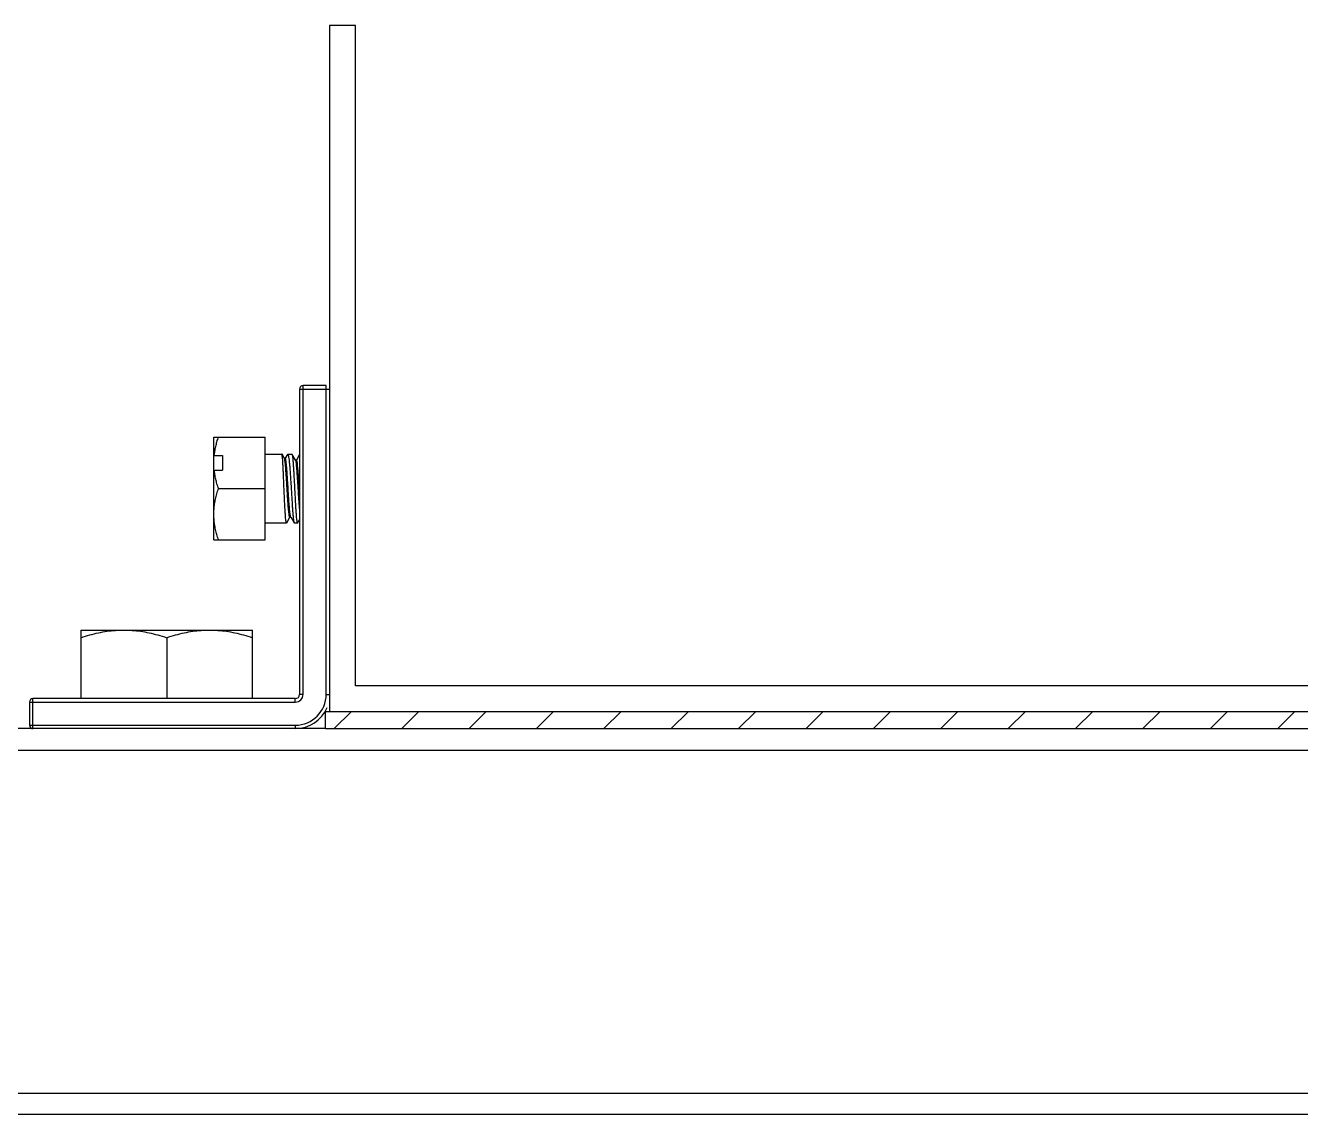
# Model space of a CAD drawing. Extents: x 552102 to 973302, y -80747 to 40012826.
# Drawn here: x 599859 to 600887, y 210926 to 211804 of the extents above; entities that cross this region are included whole.
import ezdxf

# ---------------------------------------------------------------- set-up
doc = ezdxf.new("R2010")
doc.units = 0
doc.header["$LTSCALE"] = 1000
doc.header["$MEASUREMENT"] = 0
doc.layers.add('02___PRT_ALL_AXES', color=7, linetype='Continuous')
doc.layers.add('图框', color=7, linetype='Continuous')

msp = doc.modelspace()

# ---------------------------------------------------------------- hatches: boundary and pattern name
at = {"layer": '图框'}
h = msp.add_hatch(dxfattribs=at)
h.set_pattern_fill('ANSI31', color=133, scale=307.2, style=0)
h.set_pattern_definition([(45, (-1271960.078877605, -4626199.462491669), (-27.15290039756342, 27.15290039756343), [])])
h.paths.add_polyline_path([(600100.9672229359, 211250.8826235108), (600104.4232229303, 211250.8826235108), (602178.0232229301, 211250.8826235108), (602181.4792229334, 211250.8826235108), (602181.4792229334, 211237.0586235157), (600100.9672229359, 211237.0586235157)])

# ---------------------------------------------------------------- linework, layer by layer
at = {"color": 1, "linetype": 'Continuous'}
for p, q in [((600104.4232229303, 211803.8426235161), (600104.4232229303, 211250.8826235108)), ((600125.1592229317, 211803.8426235161), (600104.4232229303, 211803.8426235161)), ((600125.1592229317, 211271.6186235122), (600125.1592229317, 211803.8426235161)), ((602157.2872229287, 211271.6186235122), (600125.1592229317, 211271.6186235122)), ((600104.4232229303, 211250.8826235108), (602178.0232229301, 211250.8826235108))]:
    msp.add_line(p, q, dxfattribs=at)
at = {"color": 241, "linetype": 'Continuous'}
for p, q in [((600082.9960229316, 211264.7066235147), (600082.9960229316, 211513.538623514)), ((600101.6584229331, 211513.538623514), (600082.9960229316, 211513.538623514)), ((600101.6584229331, 211264.7066235147), (600101.6584229331, 211513.538623514)), ((600080.2312229344, 211510.7738235168), (600080.2312229344, 211264.7066235147)), ((600080.2312229344, 211510.7738235168), (600104.4232229303, 211510.7738235168)), ((600011.1112229327, 211409.8586235515), (600011.1112229327, 211472.0666235827)), ((600052.5832229267, 211389.1226235054), (600052.5832229267, 211472.0666235111)), ((600011.1112229327, 211457.0265628777), (600011.4414988229, 211457.3165911219)), ((600011.4414988229, 211457.3165911219), (600018.0232229301, 211457.3165911219)), ((600018.0232229301, 211457.3165911219), (600018.0232229301, 211445.344655951)), ((600066.0602634411, 211458.1946345053), (600066.0050297211, 211458.2426234357)), ((600067.9892320255, 211454.8601562462), (600066.0602588544, 211458.1946345053)), ((600068.6713268439, 211454.9877316825), (600067.9154191533, 211454.9877316825)), ((600070.3743725877, 211458.0377285771), (600068.5986438523, 211454.9877316825)), ((600070.3343205194, 211458.0745443098), (600070.6081830899, 211458.1771068505)), ((600074.3110055277, 211458.132329034), (600074.1832236956, 211458.2426235161)), ((600077.0324671784, 211453.4412173949), (600074.3110055277, 211458.132329034)), ((600077.7083429287, 211453.5735688172), (600076.9556359092, 211453.5735688172)), ((600080.2312229344, 211458.0546864144), (600077.631609569, 211453.5735688172)), ((600011.4414988229, 211445.344655951), (600011.1112229327, 211445.0546276711)), ((600011.4414988229, 211445.344655951), (600018.0232229301, 211445.344655951)), ((600069.8542889963, 211403.0297619484), (600069.714518852, 211402.9810409806)), ((600069.8198129813, 211403.0518760017), (600072.4587598781, 211407.6018115185)), ((600072.3813264976, 211407.6018115185), (600073.133419908, 211407.6018115185)), ((600073.0560016016, 211407.7351172439), (600075.7659873675, 211403.0655612044)), ((600075.7659853289, 211403.0655611686), (600075.9032898167, 211402.946623554)), ((600078.803805522, 211403.0569180272), (600078.6759903053, 211402.946623554)), ((600078.803805522, 211403.0569180272), (600080.2312229344, 211405.5183205775)), ((600082.9960229316, 211264.7066235147), (600080.2312229344, 211264.7066234789)), ((600101.6584229331, 211264.7066235147), (600104.4232229303, 211264.7066235147)), ((599862.5032229285, 211258.4858235143), (599862.5032229285, 211239.8234235219)), ((599862.5032229285, 211258.4858235143), (600076.7752229313, 211258.4858235143)), ((599865.2680229257, 211237.0586235157), (599865.2680229257, 211261.2506235115)), ((600076.7752229313, 211261.2506235115), (599865.2680229257, 211261.2506235115)), ((600076.7752229313, 211258.4858235143), (600076.7752229313, 211261.2506235115)), ((599862.5032229285, 211239.8234235219), (600076.7752229313, 211239.8234235219)), ((600076.7752229313, 211239.8234235219), (600076.7752228956, 211237.0586235157))]:
    msp.add_line(p, q, dxfattribs=at)
at = {"color": 133, "linetype": 'Continuous'}
for p, q in [((600100.9672229359, 211237.0586235157), (600100.9672229359, 211250.8826235108)), ((600100.9672229359, 211250.8826235108), (600104.4232229303, 211250.8826235108)), ((600100.9672229359, 211237.0586235157), (602181.4792229334, 211237.0586235157))]:
    msp.add_line(p, q, dxfattribs=at)
at = {"color": 2, "linetype": 'Continuous'}
for p, q in [((600100.9672229359, 211237.0586235157), (599706.9832229356, 211237.0586235157)), ((599067.6232229302, 211219.7786235086), (603214.8232229302, 211219.7786235086)), ((599067.6232229302, 210943.2986235193), (603214.8232229302, 210943.2986235193)), ((602661.8632229337, 210926.0186235479), (599620.5832229267, 210926.0186235479))]:
    msp.add_line(p, q, dxfattribs=at)
at = {"color": 241, "linetype": 'Continuous'}
for centre, radius, start, end in [((600082.9960229316, 211510.7738235168), 2.764800000000001, 90, 180), ((600076.7752229313, 211264.7066235147), 24.8832, 270, 0), ((600076.7752229313, 211264.7066235147), 6.2208, 270, 0), ((600076.7752229313, 211264.7066235147), 3.456, 270, 0), ((599865.2680229257, 211258.4858235143), 2.764800000000001, 90, 180), ((600076.7752229313, 211264.7066235147), 27.648, 270, 337.5000032757753), ((599865.2680229257, 211239.8234235219), 2.764800000000001, 180, 270)]:
    msp.add_arc(centre, radius, start, end, dxfattribs=at)
for points, start_tangent, end_tangent in [([(600011.4414988229, 211457.3165911219), (600011.9492086867, 211460.9155489675), (600012.6803144644, 211464.5444484732), (600013.6331524263, 211468.2433902643), (600014.815352572, 211472.0666235111)], (0.1089469422862467, 0.9940475661488626), (0.3162277667008359, 0.9486832978225146)), ([(600067.6769319604, 211430.5946235083), (600067.4839906077, 211435.1238879464), (600067.2948032479, 211439.5329086326), (600067.108468453, 211443.7241130791), (600066.9270975778, 211447.5386739842), (600066.7497381697, 211450.8974935405), (600066.5771406929, 211453.6991664372), (600066.4088116208, 211455.878721588), (600066.2455025533, 211457.3699211351), (600066.086078764, 211458.139804127), (600066.0499835083, 211458.1505111925)], (-0.04278331000975664, 0.9990843750077413), (-0.9739168716872089, 0.2269051058107793)), ([(600072.3866690913, 211407.6158756457), (600072.173851792, 211407.8412232868), (600071.9303014289, 211408.7265789888), (600071.6867510567, 211410.2413846753), (600071.4432006845, 211412.3444788001), (600071.1996502856, 211414.9783582978), (600070.9560999136, 211418.0706900886), (600070.7125495503, 211421.5362170301), (600070.4689991783, 211425.2790108106), (600070.225448815, 211429.1950135402), (600069.981898443, 211433.174856045), (600069.7383480439, 211437.106815987), (600069.4947976808, 211440.8798146776), (600069.2512473086, 211444.3864122472), (600069.0076969455, 211447.5257710747), (600068.7641465733, 211450.2064230047), (600068.5205962101, 211452.3487597964), (600068.2770458023, 211453.8872384898), (600068.0334954391, 211454.7722724698), (600067.9735104005, 211454.8460386537)], (-0.9348224585804332, 0.3551154332518292), (-0.6681317666066028, 0.7440429708364565)), ([(600073.0698151301, 211407.7458589099), (600073.0032917956, 211407.8412232868), (600072.7597414235, 211408.7265789888), (600072.5161910515, 211410.2413846753), (600072.2726406882, 211412.3444788001), (600072.0290902893, 211414.9783582978), (600071.7855399171, 211418.0706900886), (600071.541989554, 211421.5362170301), (600071.2984391818, 211425.2790108106), (600071.0548888186, 211429.1950135402), (600070.8113384465, 211433.174856045), (600070.5677880386, 211437.106815987), (600070.3242376755, 211440.8798146776), (600070.0806873123, 211444.3864122472), (600069.8371369402, 211447.5257710747), (600069.593586577, 211450.2064230047), (600069.3500362049, 211452.3487597964), (600069.106485797, 211453.8872384898), (600068.8629354337, 211454.7722724698), (600068.6600611816, 211454.9612301789)], (-0.6138625367891595, 0.7894129375217878), (-0.9202991118164078, 0.3912154710513518)), ([(600070.6081830899, 211458.1771068505), (600070.7775767485, 211458.138727694), (600071.0918991903, 211457.3669584117), (600071.3993341307, 211455.8741898082), (600071.7026424746, 211453.6935559354), (600072.0009302864, 211450.891319739), (600072.2954727869, 211447.5326264969), (600072.5854529927, 211443.7187490991), (600072.8727180699, 211439.5289171211), (600073.1543131539, 211435.1217206858), (600073.4319139014, 211430.5946235083)], (0.9992066791047984, -0.03982477159206708), (0.06051707222493097, -0.9981671623377132)), ([(600076.4296229372, 211430.5946235083), (600076.1942745189, 211435.1240760587), (600075.9588404218, 211439.5327040694), (600075.7238265912, 211443.6924825929), (600075.4888443659, 211447.4988577894), (600075.2520294319, 211450.8739745192), (600075.0140615414, 211453.7065211169), (600074.7781581649, 211455.8845016501), (600074.5434242586, 211457.370269563), (600074.3136967489, 211458.1389199368)], (-0.05165629900363295, 0.9986649221702179), (-0.9257972791253578, 0.3780203671286566)), ([(600080.2305371921, 211414.5614844463), (600080.2125029216, 211414.7601857178), (600079.9605029116, 211417.9245595507), (600079.7085029373, 211421.4813265167), (600079.4565029184, 211425.3203332356), (600079.2045029084, 211429.3226852588), (600078.9525029341, 211433.3644293121), (600078.7005029152, 211437.3203922085), (600078.4485029051, 211441.0680573724), (600078.1965029308, 211444.4913592539), (600077.944502921, 211447.4842778109), (600077.6925029109, 211449.9541220687), (600077.4405029278, 211451.824400755), (600077.1885029266, 211453.0371911011), (600077.0634220162, 211453.4582185052)], (-0.09119871200328337, 0.9958327143295416), (-0.4813957541910807, 0.87650335301515)), ([(600080.2306605378, 211426.1893797479), (600080.033942912, 211429.3226852588), (600079.7819429288, 211433.3644293121), (600079.5299429188, 211437.3203922085), (600079.2779429088, 211441.0680573724), (600079.0259429346, 211444.4913592539), (600078.7739429245, 211447.4842778109), (600078.5219429055, 211449.9541220687), (600078.2699429312, 211451.824400755), (600078.0179429214, 211453.0371911011), (600077.7659429113, 211453.554932829), (600077.7206593553, 211453.5437202475)], (-0.0632583818945566, 0.9979971829219171), (-0.9243959374566636, -0.3814343335537798)), ([(600014.815352572, 211430.5946235083), (600013.6330247979, 211434.4183062039), (600012.6803565214, 211438.1166158787), (600011.9492732475, 211441.7453224532), (600011.4414988229, 211445.344655951)], (-0.31622776533284, 0.9486832982785132), (-0.1089469425331664, 0.9940475661218002)), ([(600069.714518852, 211402.9810409806), (600069.5290513049, 211403.1548452995), (600069.3094342838, 211404.0553808204), (600069.0952647219, 211405.6256867222), (600068.881403471, 211407.8662141792), (600068.6701345573, 211410.7122357748), (600068.464206762, 211414.0478244952), (600068.2638439516, 211417.7676084272), (600068.065113024, 211421.8474397949), (600067.8686015884, 211426.1789659999), (600067.6769319604, 211430.5946235083)], (-0.9051939876195256, 0.4249986409124884), (-0.04278331029167648, 0.9990843749956689)), ([(600073.4319139014, 211430.5946235083), (600073.6990685354, 211426.1780293904), (600073.9645526538, 211421.8458642385), (600074.2250013718, 211417.7656562708), (600074.4799099247, 211414.0456953577), (600074.7343174139, 211410.7101867817), (600074.9877811143, 211407.8645098589), (600075.2370087932, 211405.624467828), (600075.4795956264, 211404.054656168), (600075.721464164, 211403.1545732788), (600075.783952419, 211403.083001732)], (0.0605170711692555, -0.9981671624017169), (0.6965148866081766, -0.7175423421187065)), ([(600078.6714943687, 211403.0239548944), (600078.5622967492, 211403.0339993558), (600078.3247193258, 211403.7766261599), (600078.0894668411, 211405.2397162191), (600077.8506890038, 211407.4244899921), (600077.6108338574, 211410.2678016089), (600077.373211668, 211413.6474300198), (600077.1387450526, 211417.4401760004), (600076.9031134198, 211421.6070167891), (600076.665676267, 211426.0517275922), (600076.4296229372, 211430.5946235083)], (-0.9983142309354098, -0.05804047132683678), (-0.05165629893505498, 0.9986649221737651))]:
    msp.add_spline(points, degree=3, dxfattribs=dict(at, start_tangent=start_tangent, end_tangent=end_tangent))
at = {"layer": '02___PRT_ALL_AXES', "color": 241, "linetype": 'Continuous'}
for p, q in [((600011.111222897, 211472.0666235111), (600052.5832229267, 211472.0666235111)), ((600052.5832229267, 211458.2426235161), (600066.0057684014, 211458.2426235161)), ((600070.6102778682, 211458.2426235161), (600074.1832229357, 211458.2426235161)), ((600014.815352572, 211430.5946235083), (600052.5832229267, 211430.5946235083)), ((600011.1112229327, 211389.1226234875), (600011.1112229327, 211409.8586235515)), ((600052.5832229267, 211402.9466235183), (600069.6986577878, 211402.9466235183)), ((600075.9029878, 211402.9466235183), (600078.67602293, 211402.9466235183)), ((600011.111222897, 211389.1226235054), (600052.5832229267, 211389.1226235054)), ((599903.9752229314, 211316.5466235451), (599903.9752229314, 211261.2506235115)), ((599903.9752228329, 211316.5466235183), (600042.215222926, 211316.5466235183)), ((600042.215222926, 211261.2506235115), (600042.215222926, 211316.5466235451)), ((599973.0952229331, 211310.3730741522), (599973.0952229331, 211261.2506235115))]:
    msp.add_line(p, q, dxfattribs=at)
for points, start_tangent, end_tangent in [([(600011.111222897, 211409.8586240343), (600011.2644346723, 211413.9281428359), (600011.7188570629, 211418.0012123189), (600012.463481916, 211422.0985897325), (600013.4925502876, 211426.2702350191), (600014.815352572, 211430.5946235083)], (9.295894951246602e-07, 0.999999999999568), (0.316227766016838, 0.9486832980505139)), ([(600014.815352572, 211389.1226235054), (600013.492502142, 211393.447185748), (600012.4636644582, 211397.6178084336), (600011.7190109233, 211401.7149910651), (600011.2644846061, 211405.7884393029), (600011.111222897, 211409.8586240343)], (-0.3162277655267204, 0.9486832982138864), (0, 1)), ([(599903.9752229314, 211310.3730741522), (599911.1827829251, 211312.5778126887), (599918.1338244149, 211314.2925456665), (599924.9624783883, 211315.533640059), (599931.7515719602, 211316.291186615), (599938.5352239023, 211316.5466235898)], (0.9486832979524904, 0.3162277663109085), (1, 0)), ([(599938.5352239023, 211316.5466235898), (599945.3177673231, 211316.291269692), (599952.1062327753, 211315.533895763), (599958.9352142999, 211314.2928483091), (599965.8879581878, 211312.5777308903), (599973.0952229331, 211310.3730741522)], (0.9999999999995682, -9.292627537787452e-07), (0.9486832980505139, -0.316227766016838)), ([(599973.0952229331, 211310.3730741522), (599980.3027829269, 211312.5778126887), (599987.2538244168, 211314.2925456665), (599994.0824783811, 211315.533640059), (600000.871571962, 211316.291186615), (600007.6552239041, 211316.5466235898)], (0.9486832979524904, 0.3162277663109085), (1, 0)), ([(600007.6552239041, 211316.5466235898), (600014.4377542625, 211316.2912706665), (600021.2262229959, 211315.5338972203), (600028.0552077035, 211314.2928497217), (600035.0079548011, 211312.5777318201), (600042.215222926, 211310.3730741522)], (0.9999999999998401, -5.655955790405925e-07), (0.9486832980505139, -0.316227766016838))]:
    msp.add_spline(points, degree=3, dxfattribs=dict(at, start_tangent=start_tangent, end_tangent=end_tangent))

doc.saveas('drawing.dxf')
